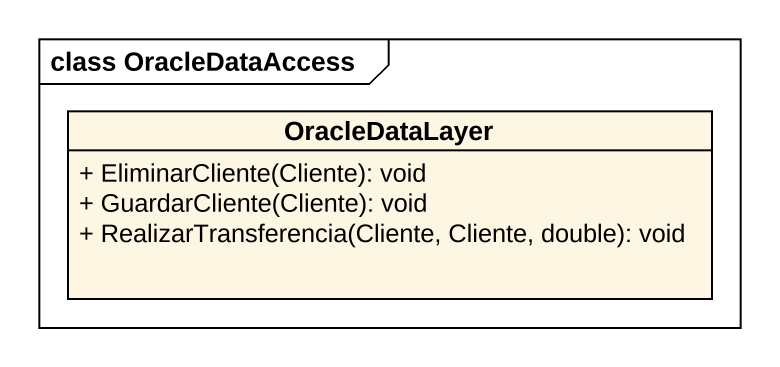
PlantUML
@startuml
mainframe class OracleDataAccess
hide circle
hide empty members
skinparam classAttributeIconSize 0
class OracleDataLayer {
  + EliminarCliente(Cliente): void
  + GuardarCliente(Cliente): void
  + RealizarTransferencia(Cliente, Cliente, double): void
}
@enduml
